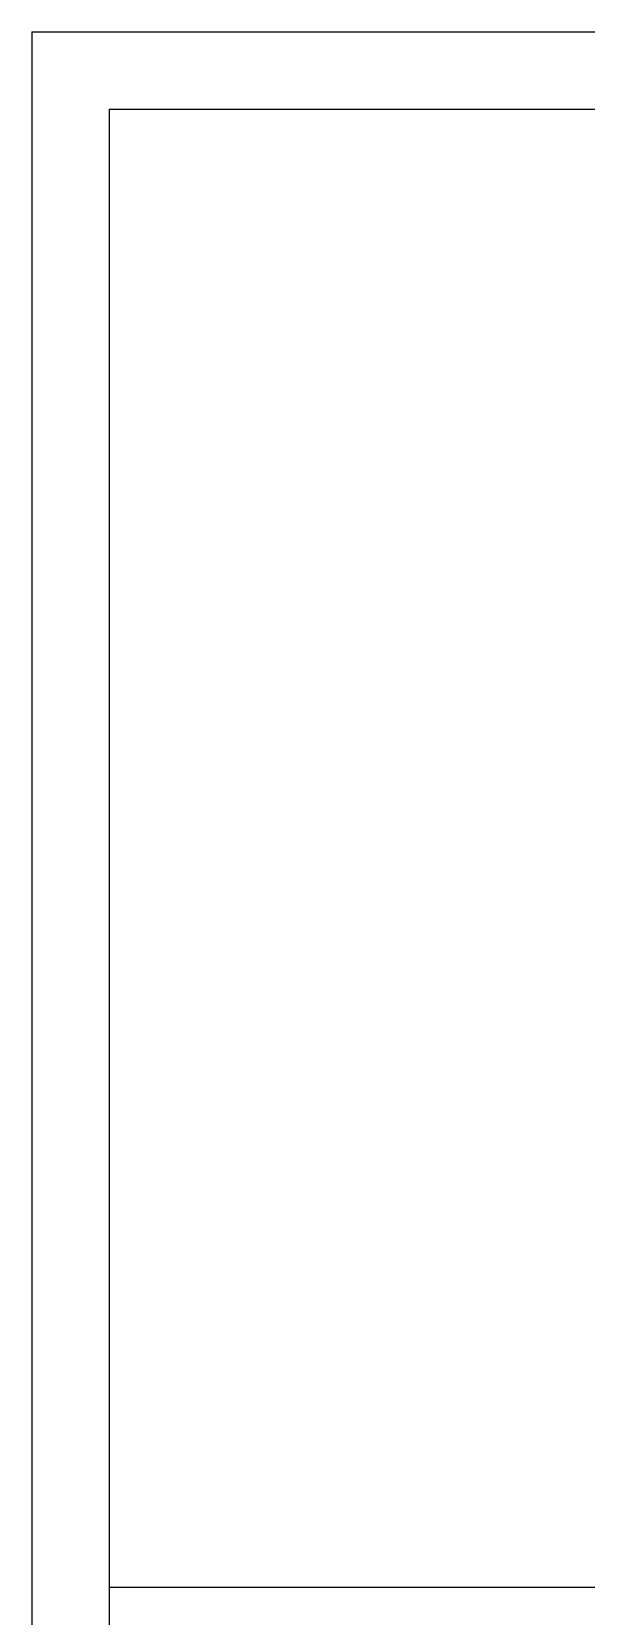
# Model space of a CAD drawing. Extents: x -133.4 to -82.4, y 313.3 to 379.3.
# Drawn here: x -133.4 to -122.65, y 348.55 to 379.26 of the extents above; entities that cross this region are included whole.
import ezdxf

# ---------------------------------------------------------------- set-up
doc = ezdxf.new("R2010")
doc.units = 0
doc.header["$LTSCALE"] = 1.5
doc.header["$MEASUREMENT"] = 0
doc.layers.add('8x11 layout', color=7, linetype='CONTINUOUS')
doc.layers.add('VIEWPORT', color=7, linetype='CONTINUOUS', plot=False)

msp = doc.modelspace()

# ---------------------------------------------------------------- linework, layer by layer
at = {"layer": '8x11 layout', "color": 7}
for p, q in [((-131.902, 377.759), (-131.902, 314.759)), ((-131.902, 377.759), (-83.902, 377.759)), ((-83.902, 349.104), (-131.902, 349.104))]:
    msp.add_line(p, q, dxfattribs=at)
at = {"layer": 'VIEWPORT', "color": 1}
for q in [(-133.402, 313.259), (-82.402, 379.259)]:
    msp.add_line((-133.402, 379.259), q, dxfattribs=at)

doc.saveas('drawing.dxf')
